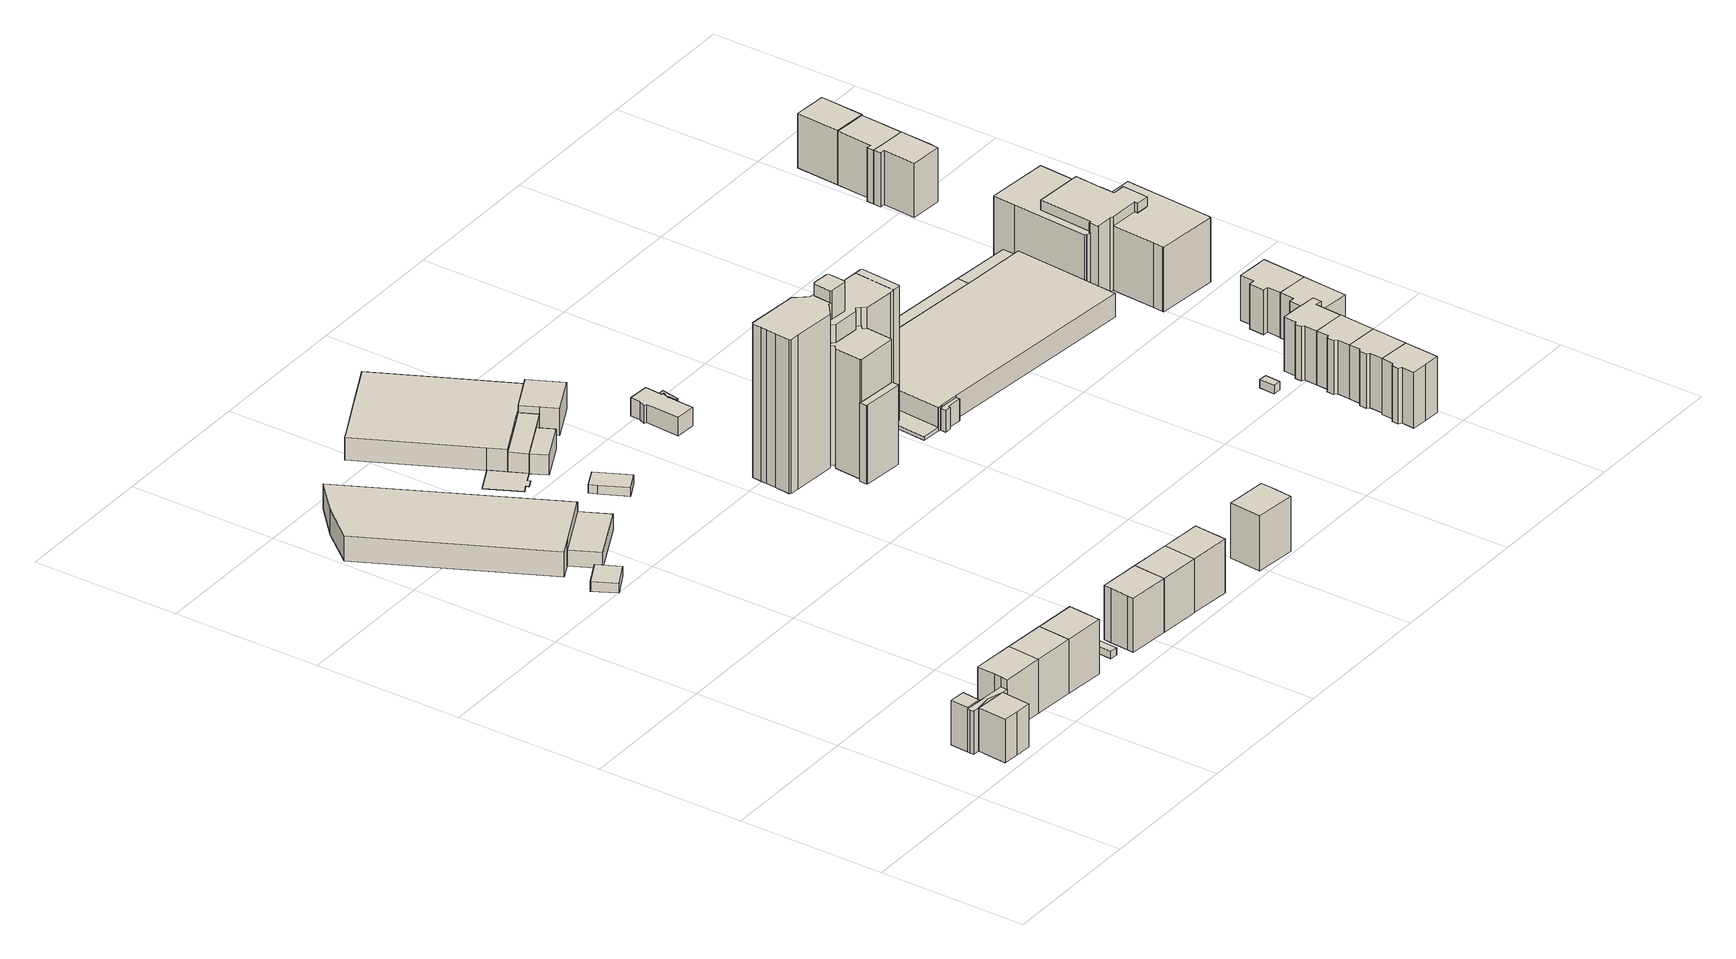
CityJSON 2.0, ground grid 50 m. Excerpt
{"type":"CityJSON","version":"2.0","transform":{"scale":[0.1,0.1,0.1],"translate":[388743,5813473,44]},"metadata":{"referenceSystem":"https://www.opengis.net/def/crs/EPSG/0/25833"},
"CityObjects":{
"building1":{"type":"Building","attributes":{"Gemeindeschluessel":"11000007","function":"31001_1010"},"address":[{"country":"Germany","locality":"Berlin","thoroughfareNumber":"52","thoroughfareName":"Eythstraße"}],"children":["building1-1","building1-2","building1-3","building1-4"]},
"building1-1":{"type":"BuildingPart","attributes":{"BezugspunktDach":"2200","measuredHeight":15.12,"storeysAboveGround":4},"parents":["building1"],"geometry":[{"type":"Solid","lod":"1","boundaries":[[[[0,1,2,3,4,5]],[[6,7,8,9,10,11]],[[6,11,5,4]],[[7,6,4,3]],[[8,7,3,2]],[[9,8,2,1]],[[10,9,1,0]],[[11,10,0,5]]]]}]},
"building1-2":{"type":"BuildingPart","attributes":{"BezugspunktDach":"2200","measuredHeight":15.12,"storeysAboveGround":4},"parents":["building1"],"geometry":[{"type":"MultiSurface","lod":"1","boundaries":[[[4,2,12,13,14,15,16,17,18,19]],[[20,21,22,23,24,25,26,8,6,27]],[[20,27,19,18]],[[21,20,18,17]],[[23,22,16,15]],[[25,24,14,13]],[[26,25,13,12]],[[8,26,12,2]],[[6,8,2,4]],[[27,6,4,19]],[[22,21,17,16]],[[28,29,23]]]}]},
"building1-3":{"type":"BuildingPart","attributes":{"BezugspunktDach":"2200","measuredHeight":15.27,"storeysAboveGround":4},"parents":["building1"],"geometry":[{"type":"MultiSurface","lod":"1","boundaries":[[[30,31,32,33]],[[34,35,22,21]],[[34,21,33,32]],[[35,34,32,31]],[[22,35,31,30]],[[21,17,16,30,33]],[[22,16,17,21]]]}]},
"building1-4":{"type":"BuildingPart","attributes":{"BezugspunktDach":"2200","measuredHeight":3.25,"storeysAboveGround":4},"parents":["building1"],"geometry":[{"type":"Solid","lod":"1","boundaries":[[[[36,37,38,39,29]],[[40,41,42,24,23]],[[40,23,29,39]],[[41,40,39,38]],[[42,41,38,37]],[[24,42,37,36]],[[24,36,29,23]]]]}]},
"building2":{"type":"Building","attributes":{"Gemeindeschluessel":"11000007","BezugspunktDach":"2200","function":"31001_1010","measuredHeight":19.29,"storeysAboveGround":5},"address":[{"country":"Germany","locality":"Berlin","thoroughfareNumber":"50","thoroughfareName":"Eythstraße"}],"geometry":[{"type":"Solid","lod":"1","boundaries":[[[[43,44,45,46,47,48,49]],[[50,51,52,53,54,55,56]],[[50,56,49,48]],[[51,50,48,47]],[[52,51,47,46]],[[53,52,46,45]],[[54,53,45,44]],[[55,54,44,43]],[[56,55,43,49]]]]}]},
"building3":{"type":"Building","attributes":{"Gemeindeschluessel":"11000007","BezugspunktDach":"2200","function":"31001_1010","measuredHeight":19.2,"storeysAboveGround":5},"address":[{"country":"Germany","locality":"Berlin","thoroughfareNumber":"48","thoroughfareName":"Eythstraße"}],"geometry":[{"type":"Solid","lod":"1","boundaries":[[[[57,58,59,45,44,43]],[[60,61,62,63,64,65]],[[60,65,43,44]],[[61,60,44,45]],[[62,61,45,59]],[[63,62,59,58]],[[64,63,58,57]],[[65,64,57,43]]]]}]},
"building4":{"type":"Building","attributes":{"Gemeindeschluessel":"11000007","BezugspunktDach":"2200","function":"31001_1010","measuredHeight":19.23,"storeysAboveGround":5},"address":[{"country":"Germany","locality":"Berlin","thoroughfareNumber":"46","thoroughfareName":"Eythstraße"}],"geometry":[{"type":"Solid","lod":"1","boundaries":[[[[66,67,68,69,70,59,58,57]],[[63,62,71,72,73,74,75,64]],[[63,64,57,58]],[[62,63,58,59]],[[71,62,59,70]],[[72,71,70,69]],[[73,72,69,68]],[[74,73,68,67]],[[75,74,67,66]],[[64,75,66,57]]]]}]},
"building5":{"type":"Building","attributes":{"Gemeindeschluessel":"11000007","BezugspunktDach":"2200","function":"31001_2120","measuredHeight":3.32,"storeysAboveGround":1},"address":[{"country":"Germany","locality":"Berlin","thoroughfareNumber":"76C (1)","thoroughfareName":"Bessemerstraße"}],"geometry":[{"type":"Solid","lod":"1","boundaries":[[[[76,77,78,79]],[[80,81,82,83]],[[80,83,79,78]],[[81,80,78,77]],[[82,81,77,76]],[[83,82,76,79]]]]}]},
"building6":{"type":"Building","attributes":{"Gemeindeschluessel":"11000007","BezugspunktDach":"2200","function":"51009_1610","measuredHeight":2.46,"storeysAboveGround":0},"address":[{"country":"Germany","locality":"Berlin"}],"geometry":[{"type":"Solid","lod":"1","boundaries":[[[[84,85,86,87]],[[88,89,90,91]],[[88,91,87,86]],[[89,88,86,85]],[[90,89,85,84]],[[91,90,84,87]]]]}]},
"building7":{"type":"Building","attributes":{"Gemeindeschluessel":"11000007","BezugspunktDach":"2200","function":"31001_2143","measuredHeight":8.76,"storeysAboveGround":2},"address":[{"country":"Germany","locality":"Berlin","thoroughfareNumber":"76B (3)","thoroughfareName":"Bessemerstraße"}],"geometry":[{"type":"Solid","lod":"1","boundaries":[[[[92,93,94,95,96,97,98]],[[99,100,101,102,103,104,105]],[[99,105,98,97]],[[100,99,97,96]],[[101,100,96,95]],[[102,101,95,94]],[[103,102,94,93]],[[104,103,93,92]],[[105,104,92,98]]]]}]},
"building8":{"type":"Building","attributes":{"Gemeindeschluessel":"11000007","BezugspunktDach":"2200","function":"31001_2120","measuredHeight":5.47,"storeysAboveGround":1},"address":[{"country":"Germany","locality":"Berlin","thoroughfareNumber":"76C (5)","thoroughfareName":"Bessemerstraße"}],"geometry":[{"type":"Solid","lod":"1","boundaries":[[[[106,107,108,109]],[[102,110,111,103]],[[102,103,109,108]],[[110,102,108,107]],[[111,110,107,106]],[[103,111,106,109]]]]}]},
"building9":{"type":"Building","attributes":{"Gemeindeschluessel":"11000007","BezugspunktDach":"2200","function":"31001_1010","measuredHeight":19.26,"storeysAboveGround":5},"address":[{"country":"Germany","locality":"Berlin","thoroughfareNumber":"40","thoroughfareName":"Eythstraße"}],"geometry":[{"type":"Solid","lod":"1","boundaries":[[[[112,113,114,115,116,117,118]],[[119,120,121,122,123,124,125]],[[119,125,118,117]],[[120,119,117,116]],[[121,120,116,115]],[[122,121,115,114]],[[123,122,114,113]],[[124,123,113,112]],[[125,124,112,118]]]]}]},
"building10":{"type":"Building","attributes":{"Gemeindeschluessel":"11000007","BezugspunktDach":"2200","function":"31001_1010","measuredHeight":19.29,"storeysAboveGround":5},"address":[{"country":"Germany","locality":"Berlin","thoroughfareNumber":"38","thoroughfareName":"Eythstraße"}],"geometry":[{"type":"Solid","lod":"1","boundaries":[[[[126,127,128,114,112]],[[122,129,130,131,124]],[[122,124,112,114]],[[129,122,114,128]],[[130,129,128,127]],[[131,130,127,126]],[[124,131,126,112]]]]}]},
"building11":{"type":"Building","attributes":{"Gemeindeschluessel":"11000007","BezugspunktDach":"2200","function":"31001_2020","measuredHeight":0.141,"storeysAboveGround":2},"address":[{"country":"Germany","locality":"Berlin","thoroughfareNumber":"76B (2)","thoroughfareName":"Bessemerstraße"}],"geometry":[{"type":"Solid","lod":"1","boundaries":[[[[132,133,134,135,136,137,138,139]],[[140,141,142,143,144,145,146,147]],[[140,147,139,138]],[[141,140,138,137]],[[142,141,137,136]],[[143,142,136,135]],[[144,143,135,134]],[[145,144,134,133]],[[146,145,133,132]],[[147,146,132,139]]]]}]},
"building12":{"type":"Building","attributes":{"Gemeindeschluessel":"11000007","BezugspunktDach":"2200","function":"31001_1010","measuredHeight":19.22,"storeysAboveGround":5},"address":[{"country":"Germany","locality":"Berlin","thoroughfareNumber":"36","thoroughfareName":"Eythstraße"}],"geometry":[{"type":"Solid","lod":"1","boundaries":[[[[148,149,150,151,128,127,126]],[[152,153,154,155,156,157,158]],[[152,158,126,127]],[[153,152,127,128]],[[154,153,128,151]],[[155,154,151,150]],[[156,155,150,149]],[[157,156,149,148]],[[158,157,148,126]]]]}]},
"building13":{"type":"Building","attributes":{"Gemeindeschluessel":"11000007","BezugspunktDach":"2200","function":"31001_2463","measuredHeight":3,"storeysAboveGround":1},"address":[{"country":"Germany","locality":"Berlin","thoroughfareNumber":"76C (6)","thoroughfareName":"Bessemerstraße"}],"geometry":[{"type":"Solid","lod":"1","boundaries":[[[[159,160,161,162,163]],[[164,165,166,167,168]],[[164,168,163,162]],[[165,164,162,161]],[[166,165,161,160]],[[167,166,160,159]],[[168,167,159,163]]]]}]},
"building14":{"type":"Building","attributes":{"Gemeindeschluessel":"11000007","function":"31001_2100"},"address":[{"country":"Germany","locality":"Berlin","thoroughfareNumber":"76B","thoroughfareName":"Bessemerstraße"}],"children":["building14-1","building14-2","building14-3","building14-4"]},
"building14-1":{"type":"BuildingPart","attributes":{"BezugspunktDach":"2200","measuredHeight":9.5,"storeysAboveGround":2},"parents":["building14"],"geometry":[{"type":"MultiSurface","lod":"1","boundaries":[[[169,170,171,172,173,174,175,176,177,178]],[[179,180,181,182,183,184,185,186,187,188]],[[179,188,178,177]],[[180,179,177,176]],[[181,180,176,175]],[[182,181,175,174]],[[183,182,174,173]],[[184,183,189,190,172]],[[191,192,193]],[[186,194,195,185,171,170]],[[187,186,170,169]],[[188,187,169,178]],[[173,172,190,189]],[[195,196,172,171]],[[197,185,195,194,186]]]}]},
"building14-2":{"type":"BuildingPart","attributes":{"BezugspunktDach":"2200","measuredHeight":9.23,"storeysAboveGround":2},"parents":["building14"],"geometry":[{"type":"MultiSurface","lod":"1","boundaries":[[[198,199,200,201,202]],[[189,203,204,205,190]],[[173,172,190,202,201]],[[203,189,201,200]],[[204,203,200,199]],[[205,204,199,198]],[[196,206,198,202]],[[189,190,172,173]],[[190,205,207,206,196]]]}]},
"building14-3":{"type":"BuildingPart","attributes":{"BezugspunktDach":"2200","measuredHeight":6.92,"storeysAboveGround":2},"parents":["building14"],"geometry":[{"type":"Solid","lod":"1","boundaries":[[[[208,209,210,211]],[[212,213,214,215]],[[213,212,210,209]],[[214,213,209,208]],[[215,214,208,211]],[[211,210,212,215]]]]}]},
"building14-4":{"type":"BuildingPart","attributes":{"BezugspunktDach":"2200","measuredHeight":6.94,"storeysAboveGround":2},"parents":["building14"],"geometry":[{"type":"MultiSurface","lod":"1","boundaries":[[[211,210,206,196,194]],[[184,216,212,215,186]],[[216,184,190,205]],[[212,216,206,210]],[[215,211,210,211]],[[186,215,211,194]],[[184,217,185,195,196,218]],[[186,194,195,185]],[[205,190,196,206]],[[212,210,211,215]]]}]},
"building15":{"type":"Building","attributes":{"Gemeindeschluessel":"11000007","BezugspunktDach":"2200","function":"31001_1010","measuredHeight":19.62,"storeysAboveGround":5},"address":[{"country":"Germany","locality":"Berlin","thoroughfareNumber":"30","thoroughfareName":"Eythstraße"}],"geometry":[{"type":"Solid","lod":"1","boundaries":[[[[219,220,221,222,223]],[[224,225,226,227,228]],[[224,228,223,222]],[[225,224,222,221]],[[226,225,221,220]],[[227,226,220,219]],[[228,227,219,223]]]]}]},
"building16":{"type":"Building","attributes":{"Gemeindeschluessel":"11000007","function":"31001_2020"},"address":[{"country":"Germany","locality":"Berlin","thoroughfareNumber":"82","thoroughfareName":"Bessemerstraße"}],"children":["building16-1","building16-2","building16-3","building16-4","building16-5","building16-6","building16-7"]},
"building16-1":{"type":"BuildingPart","attributes":{"BezugspunktDach":"2200","measuredHeight":57.01,"storeysAboveGround":18},"parents":["building16"],"geometry":[{"type":"MultiSurface","lod":"1","boundaries":[[[229,230,231,232,233,234,235,236]],[[237,238,239,240,241,242,243,244]],[[245,246,236,235]],[[247,245,235,234]],[[239,248,249,234,233]],[[250,248,239,233,232]],[[251,250,232,231]],[[252,251,241,231,230]],[[253,252,230,229]],[[244,246,254,229,236]],[[237,244,246,245]],[[238,237,245,247]],[[238,249,248,239]],[[240,255,239,248,250]],[[241,240,256,250,251]],[[257,242,241,251,252]],[[243,242,252,253]],[[243,258,254,246,244]]]}]},
"building16-2":{"type":"BuildingPart","attributes":{"BezugspunktDach":"2200","measuredHeight":27.16,"storeysAboveGround":18},"parents":["building16"],"geometry":[{"type":"MultiSurface","lod":"1","boundaries":[[[259,260,261,262,263,264,265,266]],[[267,268,269,270,271,272,273,274]],[[267,274,266,265]],[[268,267,275,276]],[[269,268,276,277]],[[270,269,277,278]],[[271,270,262,261]],[[272,271,261,260]],[[273,272,260,259]],[[274,273,259,266]],[[276,275,279,265,264,280]],[[277,276,264,263]],[[278,277,263,262]]]}]},
"building16-3":{"type":"BuildingPart","attributes":{"BezugspunktDach":"2200","measuredHeight":41.03,"storeysAboveGround":18},"parents":["building16"],"geometry":[{"type":"MultiSurface","lod":"1","boundaries":[[[281,282,283,284,285,286,287,288,289,290,291,292,293,294]],[[295,296,297,298,299,300,301,302,303,304,305,306,307,308]],[[295,308,294,293]],[[296,295,293,292]],[[297,296,292,291]],[[309,310,291,290]],[[311,309,290,289]],[[312,311,289,288]],[[301,300,288,287]],[[302,301,287,286]],[[303,302,286,285]],[[303,285,303,304]],[[304,284,304,305]],[[306,305,306,282]],[[298,297,310,309]],[[299,298,309,311]],[[300,299,311,312]],[[304,303,285,284]],[[305,304,284,283]],[[313,283,282,306,305]],[[307,306,282,281]],[[307,281,294,308]]]}]},
"building16-4":{"type":"BuildingPart","attributes":{"BezugspunktDach":"2200","measuredHeight":41.18,"storeysAboveGround":18},"parents":["building16"],"geometry":[{"type":"MultiSurface","lod":"1","boundaries":[[[314,315,316,317,318,319,320,321,322,323,324,325,326,327]],[[328,329,330,331,332,333,334,335,336,337,278,277,276,275]],[[328,275,327,326]],[[329,328,326,325]],[[330,329,325,324]],[[331,330,338,339,340,323]],[[332,331,323,341,342]],[[333,332,322,342,343]],[[334,333,321,343,344]],[[336,335,319,318]],[[337,336,318,317]],[[278,337,317,316]],[[277,263,262,316,315]],[[264,263,315,314]],[[265,264,345,314,327]],[[324,323,340,339,338]],[[342,341,323,322]],[[343,342,322,321]],[[344,343,321,320]],[[335,334,320,319]],[[278,262,263,277]],[[276,277,263,264]],[[275,276,345,264,265]]]}]},
"building16-5":{"type":"BuildingPart","attributes":{"BezugspunktDach":"2200","measuredHeight":26.33,"storeysAboveGround":18},"parents":["building16"],"geometry":[{"type":"MultiSurface","lod":"1","boundaries":[[[309,311,312,346,347,348,349,310]],[[350,351,352,353,300,299,298,297]],[[350,297,310,349]],[[351,350,349,348]],[[352,351,348,347]],[[353,352,347,346]],[[300,353,346,312]],[[299,300,312,311]],[[299,311,309,298]],[[354,297,298,309,310]]]}]},
"building16-6":{"type":"BuildingPart","attributes":{"BezugspunktDach":"2200","measuredHeight":47.28,"storeysAboveGround":18},"parents":["building16"],"geometry":[{"type":"MultiSurface","lod":"1","boundaries":[[[355,356,357,358,359,360,361,362,363,364,365,366,367,368,369,370,371,372,373,374,249,248,250,251,252,253,375,376]],[[377,243,242,241,240,239,238,378,307,306,305,304,303,379,380,381,382,383,384,385,386,387,388,389,344,343,342,341]],[[282,281,390,373,372]],[[283,282,372,371]],[[304,284,283,313,371,370]],[[285,284,370,369]],[[379,303,369,368]],[[380,379,368,367]],[[381,380,367,366]],[[382,381,366,365]],[[383,382,365,364]],[[384,383,364,363]],[[385,384,363,362]],[[386,385,362,361]],[[387,386,361,360]],[[388,387,360,359]],[[389,388,359,358]],[[320,319,358,357]],[[321,320,357,356]],[[322,321,343,356,355]],[[341,323,322,391,355,376]],[[377,341,376,375]],[[377,392,375,253,243]],[[242,243,253,252]],[[241,242,393,252,251]],[[240,241,251,250]],[[240,256,250,248,239]],[[238,239,248,249]],[[378,238,249,374]],[[307,378,374,373]],[[394,306,307,390,281,282]],[[305,306,282,283]],[[305,313,283,284,304]],[[303,304,395,284,285]],[[344,389,319,320]],[[343,344,320,321]],[[396,342,343,321,322]],[[342,391,322,323,341]]]}]},
"building16-7":{"type":"BuildingPart","attributes":{"BezugspunktDach":"2200","measuredHeight":53.02,"storeysAboveGround":18},"parents":["building16"],"geometry":[{"type":"MultiSurface","lod":"1","boundaries":[[[397,398,399,400,401,402,254,246,245,247,403,404,405,406,407,408,409,410,411,412]],[[413,414,415,416,417,418,419,420,421,422,423,424,425,426,340,339,427,428,429,430]],[[413,430,412,411]],[[414,413,411,410]],[[415,414,410,409]],[[416,415,409,408]],[[417,416,408,407]],[[418,417,407,406]],[[419,418,406,405]],[[420,419,308,307,281,294,405,404]],[[374,373,404,403]],[[421,420,307,378]],[[422,421,378,238]],[[423,422,238,237]],[[424,423,237,244,246]],[[425,424,246,244,243,254]],[[426,425,243,377,375,253,254,402]],[[376,375,431,402,401]],[[340,426,377,341]],[[324,323,401,400]],[[427,339,400,399]],[[428,427,399,398]],[[429,428,398,397]],[[430,429,397,412]],[[294,281,307,308]],[[378,307,373,374]],[[238,378,374,249,432]],[[237,238,247,245]],[[245,246,244,237]],[[254,243,244,246]],[[253,375,377,243]],[[341,377,431,375,376]],[[339,340,323,324]]]}]},
"building17":{"type":"Building","attributes":{"Gemeindeschluessel":"11000007","BezugspunktDach":"2200","function":"31001_2020","measuredHeight":6.32,"storeysAboveGround":2},"address":[{"country":"Germany","locality":"Berlin","thoroughfareNumber":"76D","thoroughfareName":"Bessemerstraße"}],"geometry":[{"type":"Solid","lod":"1","boundaries":[[[[433,434,435,436,437,438,439,440,441,442,443,444,445]],[[446,447,448,449,450,451,452,453,454,455,456,457,458]],[[446,458,445,444]],[[447,446,444,443]],[[448,447,443,442]],[[449,448,442,441]],[[450,449,441,440]],[[451,450,440,439]],[[452,451,439,438]],[[453,452,438,437]],[[454,453,437,436]],[[455,454,436,435]],[[456,455,435,434]],[[457,456,434,433]],[[458,457,433,445]]]]}]},
"building18":{"type":"Building","attributes":{"Gemeindeschluessel":"11000007","BezugspunktDach":"2200","function":"51009_1610","measuredHeight":6.51,"storeysAboveGround":0},"address":[{"country":"Germany","locality":"Berlin"}],"geometry":[{"type":"Solid","lod":"1","boundaries":[[[[459,460,461,462,463,464,465,466]],[[451,450,449,467,468,454,453,452]],[[451,452,466,465]],[[450,451,465,464]],[[449,450,464,463]],[[467,449,463,462]],[[468,467,462,461]],[[454,468,461,460]],[[453,454,460,459]],[[452,453,459,466]]]]}]},
"building19":{"type":"Building","attributes":{"Gemeindeschluessel":"11000007","function":"31001_2142"},"address":[{"country":"Germany","locality":"Berlin","thoroughfareNumber":"80 (1)","thoroughfareName":"Bessemerstraße"}],"children":["building19-1","building19-2"]},
"building19-1":{"type":"BuildingPart","attributes":{"BezugspunktDach":"2200","measuredHeight":1.17,"storeysAboveGround":1},"parents":["building19"],"geometry":[{"type":"MultiSurface","lod":"1","boundaries":[[[469,470,471,472,473,474,475,476,477,478,479,480]],[[386,385,384,383,382,381,481,482,483,484,485,486]],[[386,486,480,479]],[[385,386,479,487,488,478]],[[384,385,478,488,489]],[[383,384,477,489,490]],[[382,383,476,490,491,475]],[[381,382,492,491,493,474]],[[481,381,474,473]],[[482,481,473,472]],[[483,482,472,471]],[[484,483,471,470]],[[485,484,470,469]],[[486,485,469,480]],[[478,488,487,479]],[[489,488,478,477]],[[490,489,477,476]],[[475,491,490,476]],[[475,474,493,491,492]]]}]},
"building19-2":{"type":"BuildingPart","attributes":{"BezugspunktDach":"2200","measuredHeight":47.12,"storeysAboveGround":1},"parents":["building19"],"geometry":[{"type":"MultiSurface","lod":"1","boundaries":[[[362,363,364,365,366,361]],[[493,491,490,489,488,487]],[[493,487,361,366]],[[475,474,494,366,365]],[[476,475,365,364]],[[477,476,364,363]],[[478,477,489,363,362]],[[479,478,362,361]],[[491,493,494,474,475]],[[490,491,495,475,476]],[[489,490,476,477]],[[488,489,477,478]],[[487,488,478,479]]]}]},
"building20":{"type":"Building","attributes":{"Gemeindeschluessel":"11000007","BezugspunktDach":"2200","function":"51009_1610","measuredHeight":6.32,"storeysAboveGround":0},"address":[{"country":"Germany","locality":"Berlin"}],"geometry":[{"type":"Solid","lod":"1","boundaries":[[[[496,497,498,499,500,501,502,503,504]],[[505,506,507,508,509,510,511,512,513]],[[505,513,504,503]],[[506,505,503,502]],[[507,506,502,501]],[[508,507,501,500]],[[509,508,500,499]],[[510,509,499,498]],[[511,510,498,497]],[[512,511,497,496]],[[513,512,496,504]]]]}]},
"building21":{"type":"Building","attributes":{"Gemeindeschluessel":"11000007","function":"31001_2143"},"address":[{"country":"Germany","locality":"Berlin","thoroughfareNumber":"80","thoroughfareName":"Bessemerstraße"}],"children":["building21-1","building21-2"]},
"building21-1":{"type":"BuildingPart","attributes":{"BezugspunktDach":"2200","measuredHeight":8.08,"storeysAboveGround":2},"parents":["building21"],"geometry":[{"type":"MultiSurface","lod":"1","boundaries":[[[514,515,516,517,518,519,520,521,522,523,524,525,526,527,528,529,530,531]],[[485,484,532,505,513,512,511,510,509,508,533,534,535,536,537,538,539,540]],[[485,540,531,530]],[[484,485,530,529]],[[532,484,529,528]],[[505,532,528,527]],[[513,505,527,526]],[[512,513,526,525]],[[511,512,525,524]],[[510,511,524,523]],[[509,510,523,522]],[[508,509,522,521]],[[533,508,521,520]],[[534,533,520,519]],[[535,534,519,518]],[[541,536,535,518,517]],[[537,536,537,542,541,543,517,516]],[[544,542,537,538,537,516,515]],[[539,538,539,545,544,546,515,514]],[[540,539,514,531]],[[541,543,536]],[[538,537,542,544]],[[546,544,545,539,538]]]}]},
"building21-2":{"type":"BuildingPart","attributes":{"BezugspunktDach":"2200","measuredHeight":7.48,"storeysAboveGround":2},"parents":["building21"],"geometry":[{"type":"MultiSurface","lod":"1","boundaries":[[[547,548,549,541,542,544,545,550]],[[539,538,537,536,551,552,553,554]],[[539,554,550,545]],[[551,536,541,549]],[[552,551,549,548]],[[553,552,548,547]],[[554,553,547,550]],[[539,545,544,538]],[[538,544,542,537]],[[537,555,542,541,536]]]}]},
"building22":{"type":"Building","attributes":{"Gemeindeschluessel":"11000007","BezugspunktDach":"2200","function":"31001_1010","measuredHeight":19.94,"storeysAboveGround":5},"address":[{"country":"Germany","locality":"Berlin","thoroughfareNumber":"96","thoroughfareName":"Bessemerstraße"}],"geometry":[{"type":"Solid","lod":"1","boundaries":[[[[556,557,558,559,560,561,562,563,564,565]],[[566,567,568,569,570,571,572,573,574,575]],[[566,575,565,564]],[[567,566,564,563]],[[568,567,563,562]],[[569,568,562,561]],[[570,569,561,560]],[[571,570,560,559]],[[572,571,559,558]],[[573,572,558,557]],[[574,573,557,556]],[[575,574,556,565]]]]}]},
"building23":{"type":"Building","attributes":{"Gemeindeschluessel":"11000007","BezugspunktDach":"2200","function":"51009_1610","measuredHeight":2.91,"storeysAboveGround":0},"address":[{"country":"Germany","locality":"Berlin"}],"geometry":[{"type":"Solid","lod":"1","boundaries":[[[[576,577,578,579]],[[580,581,582,583]],[[580,583,579,578]],[[581,580,578,577]],[[582,581,577,576]],[[583,582,576,579]]]]}]},
"building24":{"type":"Building","attributes":{"Gemeindeschluessel":"11000007","BezugspunktDach":"2200","function":"31001_1010","measuredHeight":19.36,"storeysAboveGround":5},"address":[{"country":"Germany","locality":"Berlin","thoroughfareNumber":"94","thoroughfareName":"Bessemerstraße"}],"geometry":[{"type":"Solid","lod":"1","boundaries":[[[[584,562,561,560,585,586,587,588,589,590]],[[591,592,593,594,595,596,597,598,599,600]],[[591,600,590,589]],[[592,591,589,588]],[[593,592,588,587]],[[594,593,587,586]],[[595,594,586,585]],[[596,595,585,560]],[[597,596,560,561]],[[598,597,561,562]],[[599,598,562,584]],[[600,599,584,590]]]]}]},
"building25":{"type":"Building","attributes":{"Gemeindeschluessel":"11000007","BezugspunktDach":"2200","function":"31001_1010","measuredHeight":19.34,"storeysAboveGround":5},"address":[{"country":"Germany","locality":"Berlin","thoroughfareNumber":"92","thoroughfareName":"Bessemerstraße"}],"geometry":[{"type":"Solid","lod":"1","boundaries":[[[[601,587,586,585,602,603,604,605,606,607]],[[608,609,610,611,612,595,594,593,613,614]],[[608,614,607,606]],[[609,608,606,605]],[[610,609,605,604]],[[611,610,604,603]],[[612,611,603,602]],[[595,612,602,585]],[[594,595,585,586]],[[593,594,586,587]],[[613,593,587,601]],[[614,613,601,607]]]]}]},
"building26":{"type":"Building","attributes":{"Gemeindeschluessel":"11000007","BezugspunktDach":"2200","function":"31001_1010","measuredHeight":19.45,"storeysAboveGround":5},"address":[{"country":"Germany","locality":"Berlin","thoroughfareNumber":"90","thoroughfareName":"Bessemerstraße"}],"geometry":[{"type":"Solid","lod":"1","boundaries":[[[[615,616,617,618,619,620,621,622,623,624,625,626]],[[627,628,629,630,631,632,633,634,635,636,637,638]],[[627,638,626,625]],[[628,627,625,624]],[[629,628,624,623]],[[630,629,623,622]],[[631,630,622,621]],[[632,631,621,620]],[[633,632,620,619]],[[634,633,619,618]],[[635,634,618,617]],[[636,635,617,616]],[[637,636,616,615]],[[638,637,615,626]]]]}]},
"building27":{"type":"Building","attributes":{"Gemeindeschluessel":"11000007","BezugspunktDach":"2200","function":"51009_1610","measuredHeight":6.75,"storeysAboveGround":0},"address":[{"country":"Germany","locality":"Berlin"}],"geometry":[{"type":"Solid","lod":"1","boundaries":[[[[639,640,641,642,501,500]],[[643,644,645,646,647,648]],[[643,648,500,501]],[[644,643,501,642]],[[645,644,642,641]],[[646,645,641,640]],[[647,646,640,639]],[[648,647,639,500]]]]}]},
"building28":{"type":"Building","attributes":{"Gemeindeschluessel":"11000007","BezugspunktDach":"2200","function":"31001_1010","measuredHeight":16.21,"storeysAboveGround":4},"address":[{"country":"Germany","locality":"Berlin","thoroughfareNumber":"88","thoroughfareName":"Bessemerstraße"}],"geometry":[{"type":"Solid","lod":"1","boundaries":[[[[649,650,651,652,653,654,655,656,657,658]],[[659,660,661,662,663,664,632,631,665,666]],[[659,666,658,657]],[[660,659,657,656]],[[661,660,656,655]],[[662,661,655,654]],[[663,662,654,653]],[[664,663,653,652]],[[632,664,652,651]],[[631,632,651,650]],[[665,631,650,649]],[[666,665,649,658]]]]}]},
"building29":{"type":"Building","attributes":{"Gemeindeschluessel":"11000007","BezugspunktDach":"2200","function":"31001_1010","measuredHeight":16.17,"storeysAboveGround":4},"address":[{"country":"Germany","locality":"Berlin","thoroughfareNumber":"86","thoroughfareName":"Bessemerstraße"}],"geometry":[{"type":"Solid","lod":"1","boundaries":[[[[667,655,654,653,668,669,670,671,672,673]],[[674,675,676,677,678,679,680,681,682,683]],[[674,683,673,672]],[[675,674,672,671]],[[676,675,671,670]],[[677,676,670,669]],[[678,677,669,668]],[[679,678,668,653]],[[680,679,653,654]],[[681,680,654,655]],[[682,681,655,667]],[[683,682,667,673]]]]}]},
"building30":{"type":"Building","attributes":{"Gemeindeschluessel":"11000007","function":"31001_1022"},"address":[{"country":"Germany","locality":"Berlin","thoroughfareNumber":"78","thoroughfareName":"Bessemerstraße"}],"children":["building30-1","building30-2","building30-3","building30-4"]},
"building30-1":{"type":"BuildingPart","attributes":{"BezugspunktDach":"2200","measuredHeight":22.29,"storeysAboveGround":6},"parents":["building30"],"geometry":[{"type":"MultiSurface","lod":"1","boundaries":[[[684,685,686,687,688,689,690,691,692,693,694,695,696,697,698,699]],[[700,701,702,703,704,705,706,707,708,709,710,711,712,713,714,715]],[[700,715,699,698]],[[701,700,698,697]],[[702,701,697,696]],[[703,702,696,716,717]],[[704,703,717,718]],[[705,704,718,719]],[[706,705,719,720,692]],[[707,706,720,721]],[[708,707,691,721,722,690]],[[709,708,690,689]],[[710,709,689,688]],[[711,710,688,687]],[[712,711,687,686]],[[713,712,686,685]],[[714,713,685,684]],[[715,714,684,699]],[[717,716,696,695]],[[718,717,695,694]],[[719,718,694,693]],[[723,693,692,720,719]],[[721,720,692,691]],[[690,722,721,691]]]}]},
"building30-2":{"type":"BuildingPart","attributes":{"BezugspunktDach":"2200","measuredHeight":5.32,"storeysAboveGround":6},"parents":["building30"],"geometry":[{"type":"MultiSurface","lod":"1","boundaries":[[[724,725,726,727,728,729,730,731,732]],[[647,646,645,733,734,735,736,737,738]],[[647,738,732,731]],[[646,647,731,730]],[[645,646,730,729]],[[733,645,729,728]],[[738,737,724,732]],[[734,733,739,728,727]],[[734,727,726,735]],[[736,735,740,726,725]],[[737,736,725,724]]]}]},
"building30-3":{"type":"BuildingPart","attributes":{"BezugspunktDach":"2200","measuredHeight":25.51,"storeysAboveGround":6},"parents":["building30"],"geometry":[{"type":"MultiSurface","lod":"1","boundaries":[[[741,742,743,744,745,746,747,748,749,750,751,752,753,754,755,756]],[[757,758,759,760,761,762,763,722,721,720,719,718,717,716,764,765]],[[757,765,756,755]],[[766,767,755,754]],[[759,768,766,754,753]],[[769,768,753,752]],[[770,769,752,751]],[[771,770,761,751,750]],[[772,773,771,750,749]],[[722,763,749,748]],[[691,690,722,748,747]],[[692,691,747,746]],[[693,692,746,745]],[[694,693,719,745,744]],[[695,694,744,743]],[[716,696,695,774,743,742]],[[764,716,742,741]],[[765,764,741,756]],[[758,757,767,766]],[[758,766,768,759]],[[760,759,768,769]],[[761,760,769,770]],[[762,761,770,771]],[[763,762,771,773,772]],[[721,722,690,691]],[[775,720,721,691,692]],[[719,720,692,693]],[[718,719,693,694]],[[717,718,694,695]],[[717,774,695,696,716]]]}]},
"building30-4":{"type":"BuildingPart","attributes":{"BezugspunktDach":"2200","measuredHeight":22.23,"storeysAboveGround":6},"parents":["building30"],"geometry":[{"type":"MultiSurface","lod":"1","boundaries":[[[776,777,767,766,768,769,770,771,773,778,779,780,781,782,783]],[[784,785,786,787,788,789,790,791,792,793,794,795,796,797,798]],[[727,726,735,734,784,798,783,782]],[[728,727,782,781]],[[785,784,734,733]],[[786,785,781,780]],[[787,786,780,779]],[[788,787,779,778]],[[789,788,778,773]],[[790,789,763,762]],[[792,791,761,760,799]],[[793,792,760,759]],[[794,793,800,759,758,766]],[[795,794,758,757]],[[796,795,767,777]],[[801,725,724,777,776]],[[797,796,737,736]],[[726,725,776,783]],[[798,797,736,735]],[[734,735,726,727]],[[733,734,727,728]],[[762,763,773,771]],[[770,761,762,771]],[[799,760,761,770,769]],[[759,760,769,768]],[[768,766,758,759,800]],[[757,758,766,767]],[[736,737,724,725,801]],[[735,736,725,726]]]}]},
"building31":{"type":"Building","attributes":{"Gemeindeschluessel":"11000007","BezugspunktDach":"2200","function":"31001_1010","measuredHeight":19.33,"storeysAboveGround":5},"address":[{"country":"Germany","locality":"Berlin","thoroughfareNumber":"72","thoroughfareName":"Bessemerstraße"}],"geometry":[{"type":"Solid","lod":"1","boundaries":[[[[802,803,804,805,806,807,808,809,810]],[[811,812,813,814,815,816,817,818,819]],[[811,819,810,809]],[[812,811,809,808]],[[813,812,808,807]],[[814,813,807,806]],[[815,814,806,805]],[[816,815,805,804]],[[817,816,804,803]],[[818,817,803,802]],[[819,818,802,810]]]]}]},
"building32":{"type":"Building","attributes":{"Gemeindeschluessel":"11000007","BezugspunktDach":"2200","function":"31001_1010","measuredHeight":19.32,"storeysAboveGround":5},"address":[{"country":"Germany","locality":"Berlin","thoroughfareNumber":"70","thoroughfareName":"Bessemerstraße"}],"geometry":[{"type":"Solid","lod":"1","boundaries":[[[[820,821,822,823,824,825,826,827]],[[828,829,830,831,832,813,833,811]],[[828,811,827,826]],[[829,828,826,825]],[[830,829,825,824]],[[831,830,824,823]],[[832,831,823,822]],[[813,832,822,821]],[[833,813,821,820]],[[811,833,820,827]]]]}]},
"building33":{"type":"Building","attributes":{"Gemeindeschluessel":"11000007","BezugspunktDach":"2200","function":"31001_1010","measuredHeight":19.3,"storeysAboveGround":5},"address":[{"country":"Germany","locality":"Berlin","thoroughfareNumber":"68","thoroughfareName":"Bessemerstraße"}],"geometry":[{"type":"Solid","lod":"1","boundaries":[[[[834,835,836,837]],[[838,839,832,830]],[[838,830,837,836]],[[839,838,836,835]],[[832,839,835,834]],[[830,832,834,837]]]]}]}
},
"vertices":[
[233,23,170],[288,19,170],[297,118,170],[243,134,170],[187,127,170],[178,28,170],[187,127,21],[243,134,21],[297,118,21],[288,19,21],[233,23,21],[178,28,21],
[317,116,170],[318,127,170],[319,138,170],[241,145,170],[219,147,170],[165,152,170],[164,141,170],[163,129,170],[164,141,21],[165,152,21],[219,147,21],[241,145,21],[319,138,21],[318,127,21],[317,116,21],[163,129,21],[241,145,35],[241,145,48],
[219,147,174],[225,209,174],[170,214,174],[165,152,174],[170,214,21],[225,209,21],
[319,138,48],[322,169,48],[325,200,48],[247,207,48],[247,207,21],[325,200,21],[322,169,21],
[461,104,204],[466,159,204],[470,215,204],[327,227,204],[322,164,204],[319,138,204],[317,116,204],[319,138,16],[322,164,16],[327,227,16],[470,215,16],[466,159,16],[461,104,16],[317,116,16],
[600,92,204],[605,147,204],[610,203,204],[466,159,17],[470,215,17],[610,203,17],[605,147,17],[600,92,17],[461,104,17],
[740,80,204],[742,100,204],[745,135,204],[747,162,204],[750,191,204],[750,191,17],[747,162,17],[745,135,17],[742,100,17],[740,80,17],
[312,1487,49],[395,1531,49],[356,1605,49],[273,1562,49],[356,1605,15],[395,1531,15],[312,1487,15],[273,1562,15],
[846,92,47],[851,153,47],[825,156,47],[820,94,47],[825,156,22],[851,153,22],[846,92,22],[820,94,22],
[297,1671,100],[351,1698,100],[542,1793,100],[543,1793,100],[204,2461,100],[99,2365,100],[5,2250,100],[99,2365,13],[204,2461,13],[543,1793,13],[542,1793,13],[351,1698,13],[297,1671,13],[5,2250,13],
[398,1605,68],[589,1699,68],[542,1793,68],[351,1698,68],[589,1699,13],[398,1605,13],
[1036,54,202],[1040,109,202],[1045,164,202],[905,176,202],[902,149,202],[897,87,202],[895,66,202],[897,87,15],[902,149,15],[905,176,15],[1045,164,15],[1040,109,15],[1036,54,15],[895,66,15],
[1174,42,202],[1179,97,202],[1184,152,202],[1184,152,15],[1179,97,15],[1174,42,15],
[616,2031,13],[643,2045,13],[647,2036,13],[674,2049,13],[670,2058,13],[705,2076,13],[650,2188,13],[560,2143,13],[650,2188,11],[705,2076,11],[670,2058,11],[674,2049,11],[647,2036,11],[643,2045,11],[616,2031,11],[560,2143,11],
[1314,29,202],[1316,53,202],[1319,85,202],[1324,140,202],[1179,97,16],[1184,152,16],[1324,140,16],[1319,85,16],[1316,53,16],[1314,29,16],[1174,42,16],
[727,1848,42],[771,1762,42],[833,1794,42],[778,1905,42],[715,1874,42],[778,1905,12],[833,1794,12],[771,1762,12],[727,1848,12],[715,1874,12],
[650,2188,90],[677,2133,90],[840,2214,90],[873,2231,90],[1002,2295,90],[787,2725,90],[624,2644,90],[545,2604,90],[477,2570,90],[462,2563,90],[477,2570,12],[545,2604,12],[624,2644,12],[787,2725,12],[1002,2295,12],[873,2231,12],[840,2214,12],[677,2133,12],[650,2188,12],[462,2563,12],[1002,2295,13],[873,2231,13],[873,2231,66],[873,2231,51],[873,2231,69],[677,2133,81],[840,2214,81],[873,2231,81],[831,2210,12],
[901,2174,105],[928,2120,105],[1057,2185,105],[1002,2295,105],[873,2231,105],[1057,2185,13],[928,2120,13],[901,2174,13],[901,2174,81],[901,2174,70],
[732,2023,81],[861,2087,81],[834,2140,81],[705,2076,81],[834,2140,12],[861,2087,12],[732,2023,12],[705,2076,12],
[901,2174,12],[869,2229,12],[873,2231,64],
[1615,3,202],[1620,59,202],[1625,114,202],[1485,127,202],[1474,16,202],[1485,127,12],[1625,114,12],[1620,59,12],[1615,3,12],[1474,16,12],
[1286,1402,583],[1343,1396,583],[1350,1401,583],[1355,1459,583],[1350,1465,583],[1293,1470,583],[1286,1465,583],[1281,1407,583],[1286,1465,13],[1293,1470,13],[1350,1465,13],[1355,1459,13],[1350,1401,13],[1343,1396,13],[1286,1402,13],[1281,1407,13],[1286,1465,543],[1281,1407,543],[1293,1470,543],[1350,1465,486],[1293,1470,486],[1355,1459,486],[1350,1401,486],[1343,1396,486],[1286,1402,486],[1286,1402,543],[1353,1461,13],[1355,1459,131],[1343,1396,340],[1286,1402,288],
[1231,1237,275],[1369,1225,275],[1373,1228,275],[1375,1254,275],[1371,1250,275],[1234,1262,275],[1230,1266,275],[1228,1241,275],[1230,1266,3],[1234,1262,3],[1371,1250,3],[1375,1254,3],[1373,1228,3],[1369,1225,3],[1231,1237,3],[1228,1241,3],[1230,1266,11],[1234,1262,11],[1371,1250,11],[1375,1254,11],[1230,1266,75],[1234,1262,97],
[1263,1486,423],[1279,1499,423],[1369,1490,423],[1381,1475,423],[1395,1487,423],[1385,1499,423],[1398,1510,423],[1405,1599,423],[1401,1604,423],[1265,1616,423],[1260,1611,423],[1253,1522,423],[1263,1510,423],[1251,1500,423],[1263,1510,13],[1253,1522,13],[1260,1611,13],[1265,1616,13],[1401,1604,13],[1405,1599,13],[1398,1510,13],[1385,1499,13],[1395,1487,13],[1381,1475,13],[1369,1490,13],[1279,1499,13],[1263,1486,13],[1251,1500,13],[1265,1616,276],[1260,1611,276],[1401,1604,276],[1405,1599,276],[1369,1490,234],
[1234,1262,423],[1371,1250,423],[1375,1254,423],[1383,1343,423],[1372,1355,423],[1384,1366,423],[1373,1380,423],[1357,1367,423],[1267,1375,423],[1254,1390,423],[1241,1379,423],[1251,1367,423],[1238,1356,423],[1230,1266,423],[1238,1356,11],[1251,1367,11],[1241,1379,11],[1254,1390,11],[1267,1375,11],[1357,1367,11],[1373,1380,11],[1384,1366,11],[1372,1355,11],[1383,1343,11],[1241,1379,166],[1241,1379,12],[1254,1390,12],[1254,1390,13],[1267,1375,13],[1357,1367,13],[1373,1380,13],[1234,1262,178],
[1408,1624,276],[1404,1629,276],[1267,1641,276],[1263,1638,276],[1263,1638,13],[1267,1641,13],[1404,1629,13],[1408,1624,13],[1260,1611,115],
[1267,1375,486],[1357,1367,486],[1373,1380,486],[1384,1366,486],[1395,1353,486],[1502,1343,486],[1517,1342,486],[1543,1340,486],[1547,1344,486],[1559,1480,486],[1555,1485,486],[1530,1487,486],[1506,1489,486],[1408,1498,486],[1395,1487,486],[1381,1475,486],[1369,1490,486],[1279,1499,486],[1263,1486,486],[1276,1471,486],[1270,1403,486],[1254,1390,486],[1270,1403,13],[1276,1471,13],[1408,1498,13],[1506,1489,13],[1530,1487,13],[1555,1485,13],[1559,1480,13],[1547,1344,13],[1543,1340,13],[1517,1342,13],[1502,1343,13],[1395,1353,13],[1384,1366,13],[1263,1486,131],[1267,1375,336],[1270,1403,131],[1343,1396,220],[1279,1499,142],[1381,1475,234],[1267,1375,220],
[1049,1384,543],[1082,1381,543],[1228,1368,543],[1241,1379,543],[1254,1390,543],[1270,1403,543],[1276,1471,543],[1263,1486,543],[1251,1500,543],[1240,1514,543],[1063,1529,543],[1058,1526,543],[1055,1494,543],[1053,1474,543],[1050,1439,543],[1045,1388,543],[1050,1439,12],[1053,1474,12],[1055,1494,12],[1058,1526,12],[1063,1529,12],[1240,1514,12],[1251,1500,12],[1263,1486,12],[1276,1471,12],[1293,1470,12],[1286,1465,12],[1281,1407,12],[1286,1402,12],[1270,1403,12],[1228,1368,12],[1082,1381,12],[1049,1384,12],[1045,1388,12],[1270,1403,249],[1293,1470,285],
[1127,1950,77],[1119,1833,77],[1189,1829,77],[1193,1891,77],[1195,1919,77],[1193,1920,77],[1203,1942,77],[1197,1944,77],[1197,1952,77],[1201,2004,77],[1131,2008,77],[1129,1975,77],[1119,1953,77],[1129,1975,14],[1131,2008,14],[1201,2004,14],[1197,1952,14],[1197,1944,14],[1203,1942,14],[1193,1920,14],[1195,1919,14],[1193,1891,14],[1189,1829,14],[1119,1833,14],[1127,1950,14],[1119,1953,14],
[1195,1919,79],[1193,1891,79],[1201,1891,79],[1213,1951,79],[1197,1952,79],[1197,1944,79],[1203,1942,79],[1193,1920,79],[1213,1951,14],[1201,1891,14],
[1573,1223,25],[1605,1588,25],[1532,1595,25],[1526,1532,25],[1534,1531,25],[1530,1487,25],[1555,1485,25],[1559,1480,25],[1547,1344,25],[1543,1340,25],[1517,1342,25],[1507,1228,25],[1534,1531,13],[1526,1532,13],[1532,1595,13],[1605,1588,13],[1573,1223,13],[1507,1228,13],[1517,1342,14],[1543,1340,14],[1547,1344,14],[1559,1480,14],[1555,1485,14],[1555,1485,21],[1530,1487,14],
[1530,1487,22],[1555,1485,18],
[1757,1572,76],[1756,1561,76],[1807,1556,76],[1808,1569,76],[2204,1532,76],[2210,1591,76],[1618,1646,76],[1616,1620,76],[1613,1586,76],[1616,1620,13],[1618,1646,13],[2210,1591,13],[2204,1532,13],[1808,1569,13],[1807,1556,13],[1756,1561,13],[1757,1572,13],[1613,1586,13],
[1581,1220,94],[1587,1220,94],[1587,1222,94],[1656,1216,94],[2379,1150,94],[2390,1274,94],[2411,1515,94],[2204,1532,94],[1808,1569,94],[1807,1556,94],[1756,1561,94],[1757,1572,94],[1613,1586,94],[1616,1620,94],[1608,1621,94],[1605,1588,94],[1573,1223,94],[1573,1221,94],[1608,1621,13],[2411,1515,13],[2390,1274,13],[2379,1150,13],[1656,1216,13],[1587,1222,13],[1587,1220,13],[1581,1220,13],[1573,1221,13],[1656,1216,88],[1587,1222,88],[1656,1216,32],[1587,1220,88],[1581,1220,88],[1587,1220,69],
[1601,1200,88],[1602,1208,88],[1654,1203,88],[1579,1201,88],[1654,1203,13],[1602,1208,13],[1601,1200,13],[1579,1201,13],[1587,1222,68],
[2382,134,201],[2378,91,201],[2433,87,201],[2488,83,201],[2497,201,201],[2442,206,201],[2387,210,201],[2384,170,201],[2373,164,201],[2371,141,201],[2373,164,8],[2384,170,8],[2387,210,8],[2442,206,8],[2497,201,8],[2488,83,8],[2433,87,8],[2378,91,8],[2382,134,8],[2371,141,8],
[2323,528,41],[2327,581,41],[2300,583,41],[2296,530,41],[2300,583,12],[2327,581,12],[2323,528,12],[2296,530,12],
[2390,254,201],[2507,323,201],[2451,327,201],[2396,331,201],[2393,293,201],[2382,286,201],[2381,262,201],[2382,286,14],[2393,293,14],[2396,331,14],[2451,327,14],[2507,323,14],[2497,201,14],[2442,206,14],[2387,210,14],[2390,254,14],[2381,262,14],
[2399,375,201],[2516,445,201],[2461,449,201],[2405,453,201],[2402,411,201],[2391,406,201],[2389,383,201],[2391,406,14],[2402,411,14],[2405,453,14],[2461,449,14],[2516,445,14],[2399,375,14],[2389,383,14],
[2409,498,200],[2405,453,200],[2461,449,200],[2516,445,200],[2523,537,200],[2546,534,200],[2549,565,200],[2470,572,200],[2415,576,200],[2411,532,200],[2400,526,200],[2399,505,200],[2400,526,13],[2411,532,13],[2415,576,13],[2470,572,13],[2549,565,13],[2546,534,13],[2523,537,13],[2516,445,13],[2461,449,13],[2405,453,13],[2409,498,13],[2399,505,13],
[2411,1515,76],[2412,1515,76],[2414,1541,76],[2416,1572,76],[2210,1591,14],[2416,1572,14],[2414,1541,14],[2412,1515,14],[2411,1515,14],[2204,1532,14],
[2550,586,169],[2549,565,169],[2546,534,169],[2656,525,169],[2668,679,169],[2613,684,169],[2558,688,169],[2553,637,169],[2536,639,169],[2532,588,169],[2536,639,13],[2553,637,13],[2558,688,13],[2613,684,13],[2668,679,13],[2656,525,13],[2550,586,13],[2532,588,13],
[2561,735,169],[2680,829,169],[2625,833,169],[2570,837,169],[2566,788,169],[2547,788,169],[2543,736,169],[2547,788,14],[2566,788,14],[2570,837,14],[2625,833,14],[2680,829,14],[2668,679,14],[2613,684,14],[2558,688,14],[2561,735,14],[2543,736,14],
[2695,1029,236],[2696,1034,236],[2699,1070,236],[2716,1300,236],[2719,1334,236],[2719,1339,236],[2605,1348,236],[2602,1307,236],[2646,1304,236],[2639,1214,236],[2593,1217,236],[2594,1229,236],[2496,1236,236],[2485,1086,236],[2482,1052,236],[2482,1048,236],[2482,1052,13],[2485,1086,13],[2496,1236,13],[2594,1229,13],[2593,1217,13],[2639,1214,13],[2646,1304,13],[2602,1307,13],[2605,1348,13],[2719,1339,13],[2719,1334,13],[2716,1300,13],[2699,1070,13],[2696,1034,13],[2695,1029,13],[2482,1048,13],[2496,1236,14],[2594,1229,14],[2593,1217,14],[2639,1214,14],[2646,1304,14],[2602,1307,14],[2605,1348,14],[2639,1214,161],
[2413,1272,67],[2414,1276,67],[2408,1277,67],[2409,1278,67],[2428,1539,67],[2414,1541,67],[2412,1515,67],[2411,1515,67],[2390,1274,67],[2428,1539,14],[2409,1278,14],[2408,1277,14],[2414,1276,14],[2413,1272,14],[2390,1274,14],[2428,1539,41],[2408,1277,21],
[2483,1238,269],[2496,1236,269],[2594,1229,269],[2593,1217,269],[2639,1214,269],[2646,1304,269],[2602,1307,269],[2605,1348,269],[2606,1370,269],[2607,1374,269],[2613,1449,269],[2449,1461,269],[2434,1275,269],[2428,1275,269],[2427,1271,269],[2425,1242,269],[2427,1271,14],[2428,1275,14],[2434,1275,14],[2449,1461,14],[2613,1449,14],[2607,1374,14],[2606,1370,14],[2483,1238,14],[2425,1242,14],[2428,1275,235],[2427,1271,235],[2434,1275,235],[2449,1461,235],[2613,1449,235],[2607,1374,235],[2606,1370,116],[2606,1370,235],[2594,1229,69],[2646,1304,125],
[2414,1276,235],[2413,1272,235],[2630,1368,235],[2648,1599,235],[2434,1618,235],[2428,1539,235],[2409,1278,235],[2408,1277,235],[2409,1278,13],[2428,1539,13],[2434,1618,13],[2648,1599,13],[2630,1368,13],[2606,1370,13],[2607,1374,13],[2613,1449,13],[2449,1461,13],[2434,1275,13],[2428,1275,13],[2427,1271,13],[2413,1272,13],[2414,1276,13],[2408,1277,13],[2449,1461,162],[2434,1275,152],[2414,1276,42],
[2511,2059,194],[2502,1947,194],[2612,1938,194],[2613,1946,194],[2615,1968,194],[2623,2075,194],[2568,2079,194],[2496,2085,194],[2494,2060,194],[2496,2085,7],[2568,2079,7],[2623,2075,7],[2615,1968,7],[2613,1946,7],[2612,1938,7],[2502,1947,7],[2511,2059,7],[2494,2060,7],
[2567,2079,193],[2623,2075,193],[2634,2222,193],[2579,2226,193],[2523,2231,193],[2513,2108,193],[2498,2110,193],[2496,2085,193],[2498,2110,7],[2513,2108,7],[2523,2231,7],[2579,2226,7],[2634,2222,7],[2567,2079,7],
[2634,2222,195],[2646,2372,195],[2534,2381,195],[2523,2231,195],[2534,2381,7],[2646,2372,7]
]}
